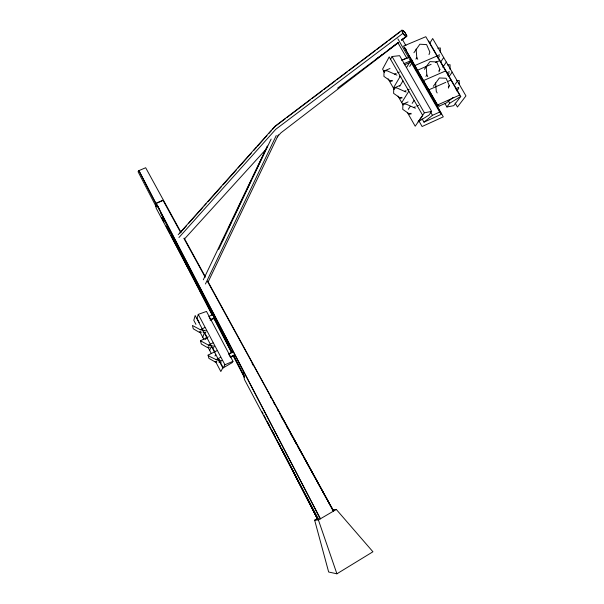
<?xml version="1.0" encoding="UTF-8"?>
<svg xmlns="http://www.w3.org/2000/svg" width="604" height="604" viewBox="0 0 604 604"><rect width="100%" height="100%" fill="white"/><g stroke="black" fill="none" stroke-linecap="round" stroke-linejoin="round"><path stroke-width="0.91" d="M440.308 52.578L440.324 47.95L437.862 48.282M389.995 68.501L384.016 71.053L383.918 76.383L390.592 81.064L392.381 81.011M399.742 85.519L393.763 88.124L393.612 93.363L400.286 98.022L402.075 97.976M408.055 101.917L402.944 104.182L402.732 109.347L409.399 113.975L411.203 113.93M219.735 361.267L223.216 367.859L232.215 362.611L232.97 361.328L206.493 311.415L198.271 314.39L197.07 318.399L199.252 322.521M428.999 54.602L429.852 52.042L426.59 44.583L419.856 44.228L413.906 52.744M438.987 71.876L439.863 69.332L436.639 61.933L429.905 61.608L424.34 69.339M448.394 88.131L449.285 85.609L446.092 78.263L439.365 77.969L433.279 86.342M202.755 337.296L204.333 332.857M205.541 339.607L206.523 336.994M209.648 350.358L211.392 346.213M215.001 356.005L215.734 354.42M222.249 241.321L223.873 237.916M228.32 228.546L231.158 222.589M233.182 218.331L246.13 191.083M246.938 189.377L250.985 180.86M253.008 176.602L267.172 146.802M218.671 249.437L271.143 139.063M205.443 284.016L276.262 135.507M208.101 282.015L278.406 134.805M203.322 279.78L267.383 145.994M390.365 59.637L392.071 56.512L399.614 55.666L431.641 111.4L429.029 115.077L418.089 121.834L424.37 112.82L431.641 111.4M223.216 367.859L224.922 364.763L232.97 361.328M438.036 58.414L439.395 56.029M447.798 75.266L449.165 72.88M456.986 91.121L458.821 87.935M409.444 55.9L408.553 57.433L401.924 60.264M393.393 88.025L400.293 76.263M406.809 67.142L411.422 59.328M409.693 66.455L412.766 61.291L404.461 64.847M399.689 86.327L402.951 80.883M415.929 59.079L416.805 57.622L416.081 49.037M429.814 43.216L432.66 38.528L465.956 95.893L457.447 107.014L455.137 103.02M401.713 102.589L408.855 91.189M425.933 76.421L426.839 75.017L426.145 66.478M408.289 109.316L410.229 106.334M412.177 103.352L414.118 100.377M440.724 62.031L443.683 57.516M438.927 70.751L439.863 69.332M442.83 67.27L446.318 62.046M449.127 76.542L452.177 72.155M448.311 86.976L449.285 85.609M455.197 84.22L457.409 81.155M445.065 103.752L446.922 106.983L449.678 103.261L460.754 96.421L428.651 41.034M460.754 96.421L453.793 105.662L446.922 106.983M178.188 234.714L274.865 126.349L401.909 30.2L403.072 30.457L404.906 32.382L406.349 34.836L406.56 36.406L402.075 39.849M179.72 233.355L186.628 225.617M188.508 223.51L202.944 207.331M204.205 205.926L206.085 203.82M207.965 201.706L221.147 186.938M223.027 184.824L236.209 170.056M238.097 167.95L251.272 153.174M253.786 150.366L256.3 147.55M257.553 146.145L266.968 135.59M268.848 133.484L271.362 130.668M272.615 129.264L275.13 126.447L285.647 118.49M178.973 237.515L275.756 129.309L402.936 33.363L402.136 30.351L404.597 31.989L406.915 35.983L401.396 40.234M184.545 238.897L265.76 149.55M277.176 136.98L280.981 132.797L398.338 42.718M453.211 97.372L446.364 102.907L439.017 106.213L436.949 103.941L404.318 47.278L406.296 49.679M423.993 122.151L432.456 115.326L439.667 112.057L441.622 114.148L423.993 122.151L422.136 118.905M287.149 117.35L310.448 99.728M311.951 98.588L322.476 90.63M323.978 89.49L335.25 80.959M336.753 79.826L347.277 71.861M348.78 70.728L360.052 62.197M361.554 61.057L375.084 50.827M376.586 49.687L387.111 41.729M388.614 40.589L399.886 32.057M376.028 59.177L379.04 56.919M380.55 55.787L382.053 54.654M388.085 50.124L397.877 42.771M401.645 39.94L406.915 35.983M337.568 88.161L398.391 42.484M317.84 518.308L314.646 520.18L328.659 572.018L336.911 573.8L372.932 551.777L336.307 509.466L332.215 509.882M314.646 520.18L318.406 519.976L336.307 509.466M234.435 354.85L230.267 356.972L228.622 353.868L232.789 351.755M230.766 357.153L234.088 355.462M216.821 350.735L208.078 355.137L209.686 356.496L216.126 359.606L220.619 357.334M229.958 353.642L231.619 352.796M208.078 355.137L208.878 358.346L215.032 361.872L216.511 361.124M217.991 360.369L219.471 359.622M208.448 336.813L200.49 340.762L208.478 345.133L212.97 342.883M200.49 340.762L201.328 344.038L207.489 347.579L208.969 346.839M201.283 332.427L199.463 332.389L193.303 328.818L192.419 325.473L200.339 329.739L204.847 327.519M199.463 332.389L200.943 331.656M202.423 330.924L203.91 330.192M215.462 317.13L210.441 319.591L209.226 317.289M210.177 320.324L214.344 318.278M208.818 316.519L213.831 314.065M409.399 113.975L410.984 113.265M402.944 104.182L406.084 104.099L413.687 107.497L415.288 106.78M416.896 106.062L418.504 105.345M455.386 88.871L458.496 87.482M428.734 89.89L445.812 82.333M447.519 81.578L450.939 80.068M400.286 98.022L401.871 97.32M393.763 88.124L396.843 87.935L404.416 91.317L406.024 90.608M407.632 89.905L409.24 89.196M446.96 72.654L449.3 71.627M156.202 203.171L162.959 200.203M423.404 80.642L445.631 70.91M390.592 81.064L392.185 80.377M417.424 70.26L431.12 64.334M435.393 62.484L439.674 60.634M384.016 71.053L387.021 70.751L394.571 74.111L396.179 73.416M397.787 72.729L399.403 72.035M437.183 55.779L439.523 54.768M414.744 65.602L437.002 56.021M401.781 60.174L406.605 58.112M403.887 63.684L412.2 60.128M447.549 64.975L450.063 64.726L450.078 69.407M456.662 80.679L459.229 80.506L459.259 84.651M203.103 332.472L205.828 332.532M207.489 347.579L209.316 347.632M212.049 347.7L213.876 347.753M215.032 361.872L216.866 361.924M218.693 361.977L221.442 362.06M216.126 359.606L222.136 360.716M208.478 345.133L214.503 346.296M200.339 329.739L206.394 330.962M406.56 36.406L405.405 36.164L403.563 34.239L402.113 31.763L401.909 30.2M413.687 107.497L415.409 108.199M404.416 91.317L406.145 92.035M394.571 74.111L396.919 75.115M399.267 76.112L400.829 76.784M402.936 33.363L405.903 36.844M448.266 100.823L449.678 103.261M402.166 39.086L405.918 45.594M438.081 104.598L439.017 106.213M411.754 62.061L443.298 116.851L422.113 126.508L418.904 120.898M411.498 61.827L441.622 114.148M397.862 38.867L410.524 60.853M411.505 63.133L439.667 112.057M397.749 42.446L407.081 58.671M430.576 112.05L432.456 115.326M392.071 56.512L424.37 112.82M384.438 72.359L382.596 69.135L389.202 56.897L422.732 115.402L415.205 126.206L407.292 112.359M388.13 78.814L394.314 89.649M398.028 96.134L403.125 105.058M416.805 57.622L417.726 59.245M437.168 92.948L436.277 91.385L435.62 82.884M426.839 75.017L427.738 76.61M281.087 416.375L282 418.021M286.56 426.265L287.474 427.911M290.207 432.857L292.948 437.802M293.854 439.448L296.594 444.393M297.508 446.046L300.241 450.992M301.154 452.638L302.068 454.284M303.434 456.76L333.536 511.15L207.701 281.102M252.125 363.487L253.031 365.141M270.32 396.488L271.226 398.134M273.959 403.087L274.865 404.733M277.598 409.686L278.504 411.332M279.418 412.985L280.324 414.631M281.238 416.284L333.544 511.15L207.519 281.411M180.989 232.283L145.677 167.738L138.905 170.622L138.044 171.679L156.209 206.825M184.16 238.074L204.982 276.134M180.762 232.661L163.08 200.43L156.323 203.405L320.407 518.896L138.905 170.622L157.417 206.711M183.941 238.444L205.247 277.281M228.916 345.178L156.179 208.191L155.538 203.888M318.534 519.108L244.424 379.448L243.178 372.6M198.271 314.39L224.922 364.763M204.477 332.419L207.527 338.187M212.321 347.255L214.941 352.2M195.93 324.386L193.801 320.346L195.175 315.53L222.838 367.851L220.822 371.513L215.666 361.751M199.773 331.649L204.039 339.727M207.889 347.028L211.37 353.612M161.834 217.704L163.994 221.887M166.16 226.07L170.049 233.605M170.917 235.281L212.442 315.62M213.741 318.127L231.475 352.442M233.204 355.786L244.446 377.545M262.181 411.853L263.05 413.529M263.91 415.205L266.077 419.387M266.938 421.064L317.553 518.972L283.268 451.815M178.195 248.584L179.056 250.26M182.944 257.795L185.096 261.977M185.964 263.654L188.116 267.844M190.275 272.026L197.183 285.42M199.335 289.603L206.243 302.997M207.104 304.673L212.283 314.722M214.435 318.904L215.303 320.581M216.164 322.249L231.694 352.389M233.423 355.733L244.212 376.662M267.942 422.702L269.663 426.054M271.823 430.237L275.703 437.772M276.572 439.448L317.561 518.972L281.404 448.447M160.86 213.431L213.816 316.67M214.677 318.346L232.321 352.759M233.612 355.28L244.378 376.262M273.65 433.34L274.51 435.016M278.391 442.573L280.543 446.771M157.614 205.926L159.758 210.117M281.555 448.462L282.408 450.139M318.406 519.976L336.911 573.8M459.621 95.055L437.447 105.028L403.51 46.093L425.805 36.716L459.621 95.055"/></g></svg>
